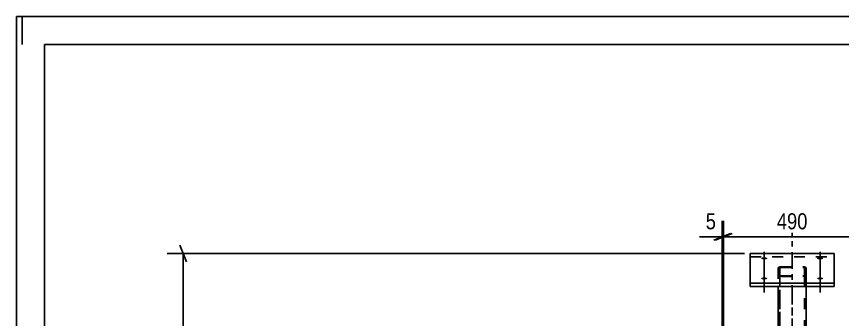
# Model space of a CAD drawing. Header units: millimetres. Extents: x 0 to 841, y 0 to 594.
# Drawn here: x 0 to 147.7, y 539.9 to 594 of the extents above; entities that cross this region are included whole.
import ezdxf

# ---------------------------------------------------------------- set-up
doc = ezdxf.new("R2010")
doc.units = ezdxf.units.MM
doc.linetypes.add('DXK_LINE_DOT2', pattern=[3.9198, 1.9599, -1.9599])
doc.linetypes.add('DXK_LINE_DOT3', pattern=[5.9187, 2.979, -0.9799, 0.9799, -0.9799])
doc.styles.add('Arial Narrow', font='ARIALN.TTF', dxfattribs={"height": 0.2})

# ---------------------------------------------------------------- blocks, each defined once
blk = doc.blocks.new('Unknown-682121983-1161')
at = {"color": 5, "linetype": 'Continuous'}
for p, q in [((841, 594), (0, 594)), ((0, 594), (0, 0)), ((1, 589), (1, 594)), ((836, 589), (5, 589)), ((5, 589), (5, 5))]:
    blk.add_line(p, q, dxfattribs=at)
blk = doc.blocks.new('Bolt-682121983-24133 - 5917')
at = {"linetype": 'Continuous'}
for points in [[(143.69, 550.59), (143.58, 550.59), (143.47, 550.6), (143.37, 550.62), (143.29, 550.65), (143.22, 550.68), (143.17, 550.72), (143.15, 550.75), (143.15, 550.79), (143.17, 550.83), (143.22, 550.87), (143.29, 550.9), (143.37, 550.93), (143.47, 550.95), (143.58, 550.96), (143.69, 550.96), (143.81, 550.96), (143.92, 550.95), (144.02, 550.93), (144.1, 550.9), (144.17, 550.87), (144.22, 550.83), (144.24, 550.79), (144.24, 550.75), (144.22, 550.72), (144.17, 550.68), (144.1, 550.65), (144.02, 550.62), (143.92, 550.6), (143.81, 550.59)], [(143.69, 546.99), (143.58, 547), (143.47, 547.01), (143.37, 547.03), (143.29, 547.06), (143.22, 547.09), (143.17, 547.12), (143.15, 547.16), (143.15, 547.2), (143.17, 547.24), (143.22, 547.28), (143.29, 547.31), (143.37, 547.33), (143.47, 547.35), (143.58, 547.37), (143.69, 547.37), (143.81, 547.37), (143.92, 547.35), (144.02, 547.33), (144.1, 547.31), (144.17, 547.28), (144.22, 547.24), (144.24, 547.2), (144.24, 547.16), (144.22, 547.12), (144.17, 547.09), (144.1, 547.06), (144.02, 547.03), (143.92, 547.01), (143.81, 547)]]:
    blk.add_hatch(color=1, dxfattribs=at).paths.add_polyline_path(points)
at = {"color": 1, "linetype": 'Continuous'}
for p, q in [((143.69, 551.95), (143.69, 548.28)), ((143.69, 548.36), (143.69, 544.69))]:
    blk.add_line(p, q, dxfattribs=at)
blk = doc.blocks.new('Part-682121983-24127 - 5917')
at = {"color": 7, "linetype": 'DXK_LINE_DOT3'}
blk.add_line((138.69, 557.81), (138.69, 521.81), dxfattribs=at)
at = {"color": 7, "linetype": 'DXK_LINE_DOT2'}
for p, q in [((136.24, 549.14), (136.19, 549.06)), ((136.19, 549.06), (136.19, 530.57)), ((136.37, 549.21), (136.24, 549.14)), ((136.56, 549.25), (136.37, 549.21)), ((136.49, 549.06), (136.52, 549.1)), ((136.49, 549.06), (136.49, 530.57)), ((136.52, 549.1), (136.58, 549.14)), ((136.79, 549.27), (136.56, 549.25)), ((136.58, 549.14), (136.68, 549.16)), ((136.68, 549.16), (136.79, 549.17)), ((136.79, 549.27), (140.59, 549.27)), ((136.79, 549.17), (140.59, 549.17)), ((140.82, 549.25), (140.59, 549.27)), ((140.59, 549.17), (140.71, 549.16)), ((140.71, 549.16), (140.81, 549.14)), ((140.81, 549.14), (140.87, 549.1)), ((141.02, 549.21), (140.82, 549.25)), ((140.87, 549.1), (140.89, 549.06)), ((140.89, 549.06), (140.89, 547.59)), ((141.15, 549.14), (141.02, 549.21)), ((141.19, 549.06), (141.15, 549.14)), ((141.19, 549.06), (141.19, 545.76)), ((136.19, 547.77), (136.24, 547.69)), ((136.24, 547.69), (136.37, 547.62)), ((136.37, 547.62), (136.56, 547.58)), ((136.52, 547.73), (136.49, 547.77)), ((136.49, 547.59), (136.49, 530.57)), ((136.58, 547.69), (136.52, 547.73)), ((136.56, 547.58), (136.79, 547.56)), ((136.68, 547.67), (136.58, 547.69)), ((136.79, 547.66), (136.68, 547.67)), ((136.79, 547.66), (140.59, 547.66)), ((136.79, 547.56), (140.59, 547.56)), ((140.71, 547.67), (140.59, 547.66)), ((140.59, 547.56), (140.82, 547.58)), ((140.81, 547.69), (140.71, 547.67)), ((140.87, 547.73), (140.81, 547.69)), ((140.82, 547.58), (141.02, 547.62)), ((140.89, 547.77), (140.87, 547.73)), ((140.89, 547.59), (140.89, 530.57)), ((141.02, 547.62), (141.15, 547.69)), ((141.15, 547.69), (141.19, 547.77)), ((141.19, 547.77), (141.19, 545.76)), ((136.19, 539.32), (136.19, 530.57)), ((141.19, 539.32), (141.19, 530.57)), ((136.19, 531.86), (136.24, 531.94)), ((136.24, 531.94), (136.37, 532.01)), ((136.37, 532.01), (136.56, 532.05)), ((136.52, 531.9), (136.49, 531.86)), ((136.58, 531.93), (136.52, 531.9)), ((136.56, 532.05), (136.79, 532.07)), ((136.68, 531.96), (136.58, 531.93)), ((136.79, 531.96), (136.68, 531.96)), ((136.79, 532.07), (140.59, 532.07)), ((136.79, 531.96), (140.59, 531.96)), ((140.59, 532.07), (140.82, 532.05)), ((140.71, 531.96), (140.59, 531.96)), ((140.81, 531.93), (140.71, 531.96)), ((140.87, 531.9), (140.81, 531.93)), ((140.82, 532.05), (141.02, 532.01)), ((140.89, 531.86), (140.87, 531.9)), ((141.02, 532.01), (141.15, 531.94)), ((141.15, 531.94), (141.19, 531.86)), ((136.24, 530.49), (136.19, 530.57)), ((136.37, 530.42), (136.24, 530.49)), ((136.56, 530.38), (136.37, 530.42)), ((136.49, 530.57), (136.52, 530.53)), ((136.52, 530.53), (136.58, 530.49)), ((136.79, 530.36), (136.56, 530.38)), ((136.58, 530.49), (136.68, 530.47)), ((136.68, 530.47), (136.79, 530.46)), ((136.79, 530.46), (140.59, 530.46)), ((136.79, 530.36), (140.59, 530.36)), ((140.59, 530.46), (140.71, 530.47)), ((140.82, 530.38), (140.59, 530.36)), ((140.71, 530.47), (140.81, 530.49)), ((140.81, 530.49), (140.87, 530.53)), ((141.02, 530.42), (140.82, 530.38)), ((140.87, 530.53), (140.89, 530.57)), ((141.15, 530.49), (141.02, 530.42)), ((141.19, 530.57), (141.15, 530.49))]:
    blk.add_line(p, q, dxfattribs=at)
at = {"color": 2, "linetype": 'Continuous'}
for p, q in [((136.19, 545.76), (136.19, 539.32)), ((141.19, 545.76), (141.19, 539.32))]:
    blk.add_line(p, q, dxfattribs=at)
blk = doc.blocks.new('Part-682121983-24125 - 5917')
at = {"color": 7, "linetype": 'DXK_LINE_DOT3'}
blk.add_line((138.69, 545.5), (138.69, 509.5), dxfattribs=at)
at = {"color": 7, "linetype": 'DXK_LINE_DOT2'}
for p, q in [((136.24, 536.83), (136.19, 536.75)), ((136.19, 536.75), (136.19, 533.45)), ((136.37, 536.9), (136.24, 536.83)), ((136.56, 536.94), (136.37, 536.9)), ((136.49, 536.75), (136.52, 536.79)), ((136.49, 536.75), (136.49, 518.25)), ((136.52, 536.79), (136.58, 536.82)), ((136.79, 536.96), (136.56, 536.94)), ((136.58, 536.82), (136.68, 536.85)), ((136.68, 536.85), (136.79, 536.85)), ((136.79, 536.96), (140.59, 536.96)), ((136.79, 536.85), (140.59, 536.85)), ((140.82, 536.94), (140.59, 536.96)), ((140.59, 536.85), (140.71, 536.85)), ((140.71, 536.85), (140.81, 536.82)), ((140.81, 536.82), (140.87, 536.79)), ((141.02, 536.9), (140.82, 536.94)), ((140.87, 536.79), (140.89, 536.75)), ((140.89, 536.75), (140.89, 533.45)), ((140.89, 536.75), (140.89, 518.25)), ((141.15, 536.83), (141.02, 536.9)), ((141.19, 536.75), (141.15, 536.83)), ((141.19, 536.75), (141.19, 533.45)), ((136.19, 535.45), (136.19, 533.45)), ((136.19, 535.45), (136.24, 535.38)), ((136.24, 535.38), (136.37, 535.31)), ((136.37, 535.31), (136.56, 535.26)), ((136.52, 535.41), (136.49, 535.45)), ((136.49, 518.25), (136.49, 535.28)), ((136.58, 535.38), (136.52, 535.41)), ((136.56, 535.26), (136.79, 535.25)), ((136.68, 535.36), (136.58, 535.38)), ((136.79, 535.35), (136.68, 535.36)), ((136.79, 535.35), (140.59, 535.35)), ((136.79, 535.25), (140.59, 535.25)), ((140.71, 535.36), (140.59, 535.35)), ((140.59, 535.25), (140.82, 535.26)), ((140.81, 535.38), (140.71, 535.36)), ((140.87, 535.41), (140.81, 535.38)), ((140.82, 535.26), (141.02, 535.31)), ((140.89, 535.45), (140.87, 535.41)), ((141.02, 535.31), (141.15, 535.38)), ((141.15, 535.38), (141.19, 535.45)), ((141.19, 535.45), (141.19, 533.45)), ((136.19, 518.25), (136.19, 527.19)), ((141.19, 527.19), (141.19, 518.25)), ((136.19, 519.55), (136.24, 519.63)), ((136.24, 519.63), (136.37, 519.69)), ((136.37, 519.69), (136.56, 519.74)), ((136.52, 519.59), (136.49, 519.55)), ((136.58, 519.62), (136.52, 519.59)), ((136.56, 519.74), (136.79, 519.75)), ((136.68, 519.64), (136.58, 519.62)), ((136.79, 519.65), (136.68, 519.64)), ((136.79, 519.75), (140.59, 519.75)), ((136.79, 519.65), (140.59, 519.65)), ((140.59, 519.75), (140.82, 519.74)), ((140.71, 519.64), (140.59, 519.65)), ((140.81, 519.62), (140.71, 519.64)), ((140.87, 519.59), (140.81, 519.62)), ((140.82, 519.74), (141.02, 519.69)), ((140.89, 519.55), (140.87, 519.59)), ((141.02, 519.69), (141.15, 519.63)), ((141.15, 519.63), (141.19, 519.55)), ((136.24, 518.17), (136.19, 518.25)), ((136.37, 518.11), (136.24, 518.17)), ((136.56, 518.06), (136.37, 518.11)), ((136.49, 518.25), (136.52, 518.21)), ((136.52, 518.21), (136.58, 518.18)), ((136.79, 518.05), (136.56, 518.06)), ((136.58, 518.18), (136.68, 518.16)), ((136.68, 518.16), (136.79, 518.15)), ((136.79, 518.15), (140.59, 518.15)), ((136.79, 518.05), (140.59, 518.05)), ((140.59, 518.15), (140.71, 518.16)), ((140.82, 518.06), (140.59, 518.05)), ((140.71, 518.16), (140.81, 518.18)), ((140.81, 518.18), (140.87, 518.21)), ((141.02, 518.11), (140.82, 518.06)), ((140.87, 518.21), (140.89, 518.25)), ((141.15, 518.17), (141.02, 518.11)), ((141.19, 518.25), (141.15, 518.17))]:
    blk.add_line(p, q, dxfattribs=at)
at = {"color": 2, "linetype": 'Continuous'}
for p, q in [((136.19, 533.45), (136.19, 527.19)), ((141.19, 533.45), (141.19, 527.19))]:
    blk.add_line(p, q, dxfattribs=at)
blk = doc.blocks.new('Part-682121983-24128 - 5917')
at = {"color": 2, "linetype": 'Continuous'}
for p, q in [((131.19, 545.76), (131.19, 551.63)), ((131.19, 551.63), (146.19, 551.63)), ((146.19, 551.63), (146.19, 545.76)), ((131.19, 546.33), (146.19, 546.33)), ((131.19, 545.76), (146.19, 545.76))]:
    blk.add_line(p, q, dxfattribs=at)
at = {"color": 7, "linetype": 'DXK_LINE_DOT2'}
blk.add_line((131.19, 551.06), (146.19, 551.06), dxfattribs=at)
blk = doc.blocks.new('Bolt-682121983-24132 - 5917')
at = {"linetype": 'Continuous'}
for points in [[(133.69, 550.59), (133.58, 550.59), (133.47, 550.6), (133.37, 550.62), (133.29, 550.65), (133.22, 550.68), (133.17, 550.72), (133.15, 550.75), (133.15, 550.79), (133.17, 550.83), (133.22, 550.87), (133.29, 550.9), (133.37, 550.93), (133.47, 550.95), (133.58, 550.96), (133.69, 550.96), (133.81, 550.96), (133.92, 550.95), (134.02, 550.93), (134.1, 550.9), (134.17, 550.87), (134.22, 550.83), (134.24, 550.79), (134.24, 550.75), (134.22, 550.72), (134.17, 550.68), (134.1, 550.65), (134.02, 550.62), (133.92, 550.6), (133.81, 550.59)], [(133.69, 546.99), (133.58, 547), (133.47, 547.01), (133.37, 547.03), (133.29, 547.06), (133.22, 547.09), (133.17, 547.12), (133.15, 547.16), (133.15, 547.2), (133.17, 547.24), (133.22, 547.28), (133.29, 547.31), (133.37, 547.33), (133.47, 547.35), (133.58, 547.37), (133.69, 547.37), (133.81, 547.37), (133.92, 547.35), (134.02, 547.33), (134.1, 547.31), (134.17, 547.28), (134.22, 547.24), (134.24, 547.2), (134.24, 547.16), (134.22, 547.12), (134.17, 547.09), (134.1, 547.06), (134.02, 547.03), (133.92, 547.01), (133.81, 547)]]:
    blk.add_hatch(color=1, dxfattribs=at).paths.add_polyline_path(points)
at = {"color": 1, "linetype": 'Continuous'}
for p, q in [((133.69, 551.95), (133.69, 548.28)), ((133.69, 548.36), (133.69, 544.69))]:
    blk.add_line(p, q, dxfattribs=at)
blk = doc.blocks.new('StraightDimension-682121983-6231 - 5917')
at = {"color": 7, "linetype": 'Continuous'}
for p, q in [((126.44, 501.29), (126.44, 557.47)), ((150.94, 501.29), (150.94, 557.47)), ((127.94, 555.22), (124.94, 554.02)), ((126.44, 554.62), (150.94, 554.62)), ((149.44, 554.02), (152.44, 555.22))]:
    blk.add_line(p, q, dxfattribs=at)
at = {"color": 0}
blk.add_wipeout([(142.04, 555.37), (142.04, 559.57), (135.35, 559.57), (135.35, 555.37)], dxfattribs=at)
at = {"color": 3, "style": 'Arial Narrow'}
blk.add_text('490', height=2.863, dxfattribs=at).set_placement((135.95, 555.97))
blk = doc.blocks.new('StraightDimension-682121983-6241 - 5917')
at = {"color": 7, "linetype": 'Continuous'}
for p, q in [((126.19, 500.99), (126.19, 557.47)), ((126.44, 501.29), (126.44, 557.47)), ((126.19, 554.62), (122.12, 554.62)), ((126.19, 554.62), (122.12, 554.62)), ((124.69, 554.02), (127.69, 555.22)), ((127.94, 555.22), (124.94, 554.02)), ((126.19, 554.62), (126.44, 554.62))]:
    blk.add_line(p, q, dxfattribs=at)
at = {"color": 0}
blk.add_wipeout([(125.67, 555.37), (125.67, 559.57), (122.64, 559.57), (122.64, 555.37)], dxfattribs=at)
at = {"color": 3, "style": 'Arial Narrow'}
blk.add_text('5', height=2.86, dxfattribs=at).set_placement((123.24, 555.97))
blk = doc.blocks.new('StraightDimension-682121983-28586 - 5917')
at = {"color": 7, "linetype": 'Continuous'}
for p, q in [((30.38, 550.13), (29.18, 553.13)), ((130.19, 551.63), (26.93, 551.63)), ((29.78, 277.08), (29.78, 551.63))]:
    blk.add_line(p, q, dxfattribs=at)

msp = doc.modelspace()

# ---------------------------------------------------------------- block references
for name in ['Unknown-682121983-1161', 'Part-682121983-24127 - 5917', 'Part-682121983-24128 - 5917', 'Bolt-682121983-24132 - 5917', 'Bolt-682121983-24133 - 5917', 'Part-682121983-24125 - 5917']:
    msp.add_blockref(name, (0, 0))

# ---------------------------------------------------------------- next in the draw order: block references
msp.add_blockref('StraightDimension-682121983-6231 - 5917', (0, 0))

# ---------------------------------------------------------------- next in the draw order: block references
msp.add_blockref('StraightDimension-682121983-6241 - 5917', (0, 0))

# ---------------------------------------------------------------- next in the draw order: block references
msp.add_blockref('StraightDimension-682121983-28586 - 5917', (0, 0))

doc.saveas('drawing.dxf')
